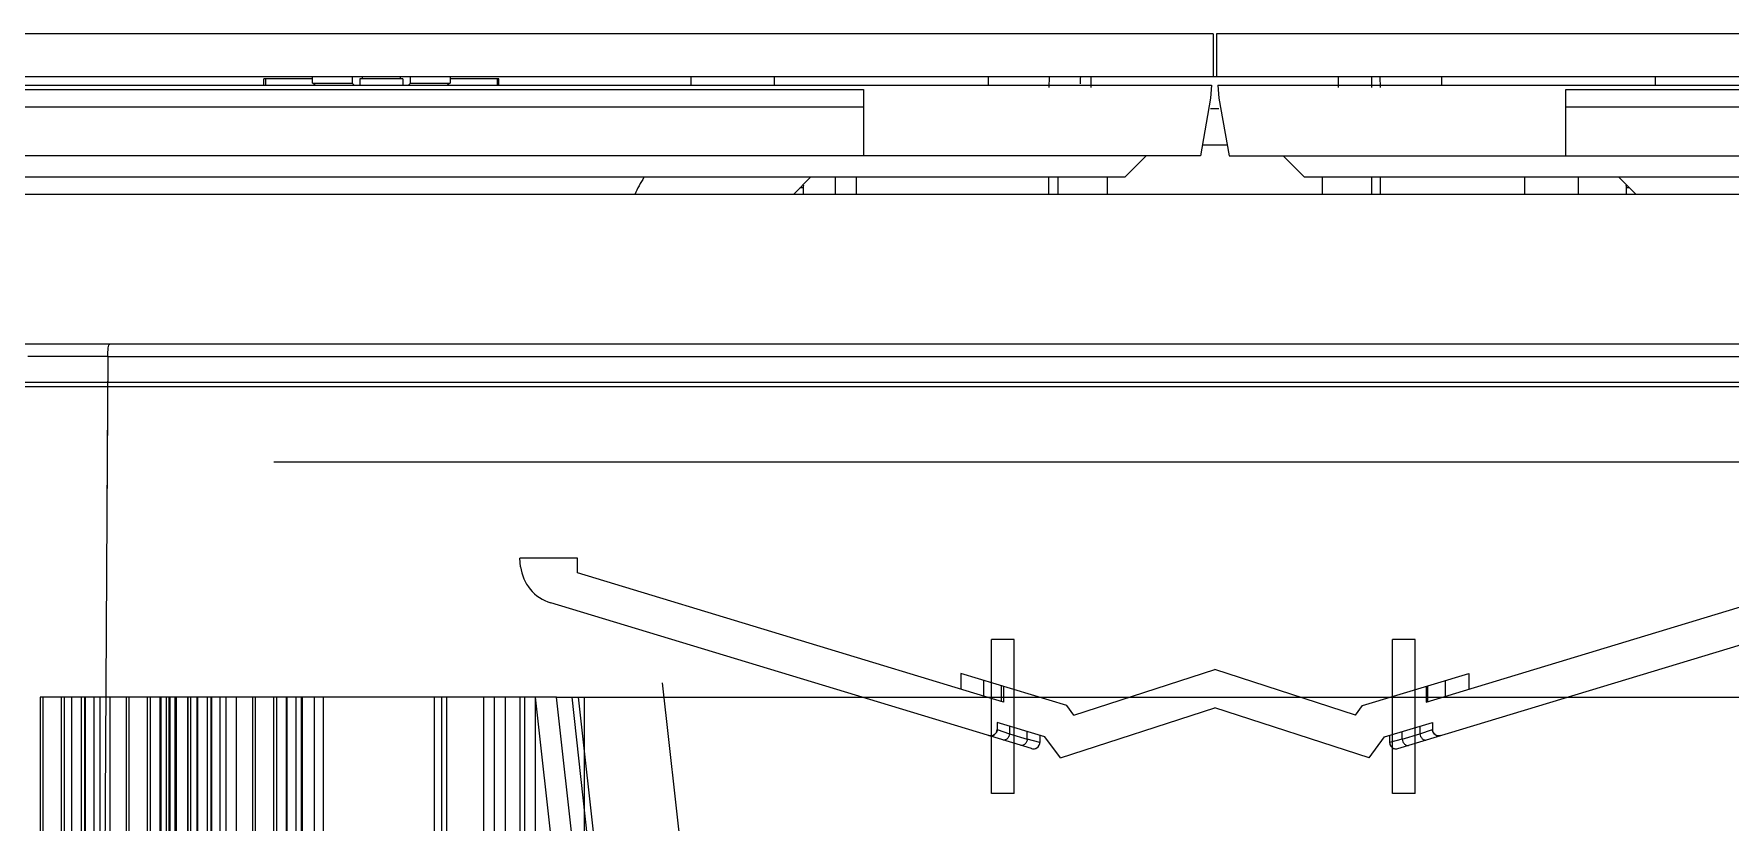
# Model space of a CAD drawing. Header units: millimetres. Extents: x -97344 to -49824, y -57049 to -40247.
# Drawn here: x -65094.9 to -65015.6, y -52814.7 to -52777.9 of the extents above; entities that cross this region are included whole.
import ezdxf

# ---------------------------------------------------------------- set-up
doc = ezdxf.new("R2010")
doc.units = ezdxf.units.MM
doc.header["$LTSCALE"] = 200
for name, color, linetype in [('02___PRT_ALL_AXES', 7, 'Continuous'), ('06___PRT_ALL_SURFS', 7, 'Continuous'), ('DIM', 3, 'Continuous'), ('LAY0001', 7, 'Continuous'), ('LAY0011', 7, 'Continuous')]:
    doc.layers.add(name, color=color, linetype=linetype)

# ---------------------------------------------------------------- blocks, each defined once
blk = doc.blocks.new('23-D1020-B_EXTRUSION-MAIN-BODY_BASESTAND-0_5m_Absen-PL__363', base_point=(418.75, -61.98))
at = {"color": 7, "linetype": 'Continuous'}
for p, q in [((892.007, 18.02), (441.246, 18.02)), ((892.007, 17.82), (441.246, 17.82))]:
    blk.add_line(p, q, dxfattribs=at)
blk = doc.blocks.new('Top1', base_point=(668.75, -75.52))
blk.add_blockref('23-D1020-B_EXTRUSION-MAIN-BODY_BASESTAND-0_5m_Absen-PL__363', (418.75, -61.98))
blk = doc.blocks.new('*U1521')
blk.add_blockref('Top1', (0, -50.114))
blk = doc.blocks.new('*U1522')
at = {"layer": 'DIM', "color": 0, "linetype": 'ByBlock', "lineweight": -2, "transparency": 16777216}
blk.add_blockref('*U1521', (4500, 0), dxfattribs=at)
blk = doc.blocks.new('2250')
at = {"color": 7, "linetype": 'Continuous'}
for p, q in [((-45337.856, -64404.84), (-45577.425, -64404.84)), ((-45337.856, -64404.84), (-45337.856, -64406.84)), ((-45337.706, -64404.84), (-45337.706, -64406.84)), ((-45098.137, -64404.84), (-45337.706, -64404.84)), ((-45337.856, -64406.84), (-45577.211, -64406.84)), ((-45379.973, -64407.148), (-45379.973, -64406.84)), ((-45378.118, -64406.84), (-45378.118, -64407.148)), ((-45377.63, -64406.94), (-45377.63, -64406.84)), ((-45375.872, -64406.84), (-45375.872, -64406.94)), ((-45375.383, -64407.148), (-45375.383, -64406.84)), ((-45373.529, -64406.84), (-45373.529, -64407.148)), ((-45345.529, -64407.34), (-45345.515, -64406.84)), ((-45343.563, -64407.34), (-45343.563, -64406.84)), ((-45098.35, -64406.84), (-45337.706, -64406.84)), ((-45331.998, -64407.34), (-45331.998, -64406.84)), ((-45330.445, -64406.84), (-45330.445, -64407.34)), ((-45330.033, -64407.34), (-45330.047, -64406.84)), ((-45577.168, -64407.24), (-45337.931, -64407.24)), ((-45438.201, -64407.443), (-45354.201, -64407.443)), ((-45382.251, -64407.24), (-45382.251, -64406.94)), ((-45379.973, -64406.94), (-45382.251, -64406.94)), ((-45382.166, -64406.94), (-45382.166, -64407.24)), ((-45379.973, -64407.148), (-45379.855, -64407.195)), ((-45379.973, -64407.148), (-45378.118, -64407.148)), ((-45379.855, -64407.24), (-45379.855, -64407.195)), ((-45378.02, -64407.24), (-45378.118, -64407.148)), ((-45377.751, -64406.94), (-45377.751, -64407.24)), ((-45375.751, -64406.94), (-45377.751, -64406.94)), ((-45375.751, -64406.94), (-45375.751, -64407.24)), ((-45375.383, -64407.148), (-45375.481, -64407.24)), ((-45375.383, -64407.148), (-45373.529, -64407.148)), ((-45373.647, -64407.195), (-45373.529, -64407.148)), ((-45373.647, -64407.24), (-45373.647, -64407.195)), ((-45371.251, -64406.94), (-45373.529, -64406.94)), ((-45371.336, -64406.94), (-45371.336, -64407.24)), ((-45371.251, -64407.24), (-45371.251, -64406.94)), ((-45354.201, -64407.443), (-45354.201, -64410.54)), ((-45337.931, -64407.24), (-45337.973, -64407.847)), ((-45337.631, -64407.24), (-45337.588, -64407.847)), ((-45337.631, -64407.24), (-45098.393, -64407.24)), ((-45321.361, -64410.54), (-45321.361, -64407.443)), ((-45321.361, -64407.443), (-45237.361, -64407.443)), ((-45438.201, -64408.24), (-45354.201, -64408.24)), ((-45337.973, -64407.847), (-45338.448, -64410.54)), ((-45337.588, -64407.847), (-45337.114, -64410.54)), ((-45321.361, -64408.24), (-45237.361, -64408.24)), ((-45338.448, -64410.54), (-45354.201, -64410.54)), ((-45337.202, -64410.04), (-45338.36, -64410.04)), ((-45337.114, -64410.54), (-45188.201, -64410.54)), ((-45334.581, -64410.54), (-45333.581, -64411.54)), ((-45341.981, -64411.54), (-45576.708, -64411.54)), ((-45356.681, -64411.54), (-45357.481, -64412.34)), ((-45355.531, -64411.54), (-45355.531, -64412.34)), ((-45354.531, -64412.34), (-45354.531, -64411.54)), ((-45345.531, -64412.34), (-45345.531, -64411.54)), ((-45345.116, -64411.54), (-45345.116, -64412.34)), ((-45342.812, -64411.54), (-45342.812, -64412.34)), ((-45098.853, -64411.54), (-45333.581, -64411.54)), ((-45332.75, -64412.34), (-45332.75, -64411.54)), ((-45330.445, -64411.54), (-45330.445, -64412.34)), ((-45330.031, -64412.34), (-45330.031, -64411.54)), ((-45323.281, -64412.34), (-45323.281, -64411.54)), ((-45320.781, -64411.54), (-45320.781, -64412.34)), ((-45318.081, -64412.34), (-45318.881, -64411.54)), ((-45099.048, -64412.34), (-45576.514, -64412.34)), ((-45357.031, -64412.04), (-45357.181, -64412.04)), ((-45357.031, -64412.04), (-45357.031, -64412.34)), ((-45318.531, -64412.34), (-45318.531, -64412.04)), ((-45318.381, -64412.04), (-45318.531, -64412.04)), ((-45202.36, -64419.34), (-45473.202, -64419.34)), ((-45390.883, -64419.919), (-45393.278, -64419.919)), ((-45389.569, -64419.919), (-45390.883, -64419.919)), ((-45389.543, -64419.919), (-45389.583, -64427.333)), ((-45389.543, -64419.919), (-45286.019, -64419.919)), ((-45389.583, -64427.333), (-45389.675, -64444.051)), ((-45348.226, -64440.34), (-45348.226, -64433.15)), ((-45347.156, -64433.15), (-45348.226, -64433.15)), ((-45347.156, -64440.34), (-45347.156, -64433.15)), ((-45329.476, -64440.34), (-45329.476, -64433.15)), ((-45328.406, -64433.15), (-45329.476, -64433.15)), ((-45328.406, -64440.34), (-45328.406, -64433.15)), ((-45347.156, -64440.34), (-45348.226, -64440.34)), ((-45328.406, -64440.34), (-45329.476, -64440.34))]:
    blk.add_line(p, q, dxfattribs=at)
blk.add_lwpolyline([(-45389.543, -64419.919), (-45389.567, -64424.492), (-45389.583, -64427.333)], dxfattribs=at)
for centre, start, end in [((-45356.531, -64412.04), 165.00286, 180), ((-45319.031, -64412.04), 0, 14.99714)]:
    blk.add_arc(centre, 0.5, start, end, dxfattribs=at)
for centre, major_axis, ratio, start_param, end_param in [((-45337.781, -64407.34), (0, 6.3), 1, 1.491348, 1.545), ((-45355.381, -64416.969), (0, 10.619), 0.996166, 1.034134, 1.119749)]:
    blk.add_ellipse(centre, major_axis=major_axis, ratio=ratio, start_param=start_param, end_param=end_param, dxfattribs=at)
blk.add_open_spline([(-45389.535, -64419.919), (-45389.535, -64419.781), (-45389.536, -64419.587), (-45389.497, -64419.415), (-45389.47, -64419.34), (-45389.451, -64419.34)], degree=3, knots=[0, 0, 0, 0, 0.693113, 0.907788, 1, 1, 1, 1], dxfattribs=at)
at = {"layer": '02___PRT_ALL_AXES', "color": 7, "linetype": 'Continuous'}
for p, q in [((-45362.281, -64406.84), (-45362.281, -64407.24)), ((-45358.381, -64406.84), (-45358.381, -64407.24)), ((-45348.381, -64406.84), (-45348.381, -64407.24)), ((-45327.181, -64406.84), (-45327.181, -64407.24)), ((-45317.181, -64406.84), (-45317.181, -64407.24))]:
    blk.add_line(p, q, dxfattribs=at)
at = {"layer": '06___PRT_ALL_SURFS', "color": 7, "linetype": 'Continuous'}
for p, q in [((-45354.201, -64410.54), (-45438.201, -64410.54)), ((-45340.981, -64410.54), (-45341.981, -64411.54)), ((-45381.773, -64424.84), (-45293.789, -64424.84))]:
    blk.add_line(p, q, dxfattribs=at)
at = {"layer": 'LAY0001', "color": 7, "linetype": 'Continuous'}
for p, q in [((-45370.237, -64429.743), (-45370.281, -64429.34)), ((-45367.581, -64429.34), (-45370.281, -64429.34)), ((-45367.581, -64430.038), (-45367.581, -64429.34)), ((-45347.659, -64436.072), (-45367.581, -64430.038)), ((-45327.903, -64436.072), (-45307.981, -64430.038)), ((-45346.346, -64438.246), (-45368.829, -64431.437)), ((-45329.216, -64438.246), (-45306.733, -64431.437)), ((-45344.362, -64436.685), (-45337.781, -64434.553)), ((-45331.199, -64436.685), (-45337.781, -64434.553)), ((-45359.597, -64471.137), (-45363.595, -64435.177)), ((-45349.659, -64434.735), (-45349.659, -64435.466)), ((-45344.694, -64436.238), (-45349.659, -64434.735)), ((-45348.575, -64435.794), (-45348.575, -64435.063)), ((-45347.747, -64436.045), (-45347.747, -64435.314)), ((-45347.659, -64435.34), (-45347.659, -64436.072)), ((-45330.868, -64436.238), (-45325.903, -64434.735)), ((-45327.903, -64435.34), (-45327.903, -64436.072)), ((-45327.815, -64436.045), (-45327.815, -64435.314)), ((-45326.986, -64435.794), (-45326.986, -64435.063)), ((-45325.903, -64434.735), (-45325.903, -64435.466)), ((-45392.709, -64435.84), (-45392.709, -64470.81)), ((-45391.579, -64435.84), (-45392.709, -64435.84)), ((-45392.579, -64435.84), (-45392.579, -64470.802)), ((-45392.569, -64470.802), (-45392.569, -64435.84)), ((-45391.718, -64435.84), (-45391.718, -64470.802)), ((-45391.579, -64435.84), (-45391.579, -64470.804)), ((-45368.553, -64435.84), (-45391.579, -64435.84)), ((-45391.223, -64470.8), (-45391.223, -64435.84)), ((-45390.789, -64435.84), (-45390.789, -64470.8)), ((-45390.612, -64470.8), (-45390.612, -64435.84)), ((-45390.575, -64470.8), (-45390.575, -64435.84)), ((-45390.184, -64470.799), (-45390.184, -64435.84)), ((-45389.9, -64470.8), (-45389.9, -64435.84)), ((-45389.427, -64470.801), (-45389.428, -64435.84)), ((-45388.673, -64435.84), (-45388.673, -64470.801)), ((-45388.533, -64470.802), (-45388.533, -64435.84)), ((-45387.682, -64470.801), (-45387.682, -64435.84)), ((-45387.543, -64470.801), (-45387.543, -64435.84)), ((-45387.086, -64470.801), (-45387.086, -64435.84)), ((-45387.048, -64470.8), (-45387.048, -64435.84)), ((-45386.809, -64435.84), (-45386.809, -64470.815)), ((-45386.679, -64435.84), (-45386.679, -64470.803)), ((-45386.669, -64470.803), (-45386.669, -64435.84)), ((-45386.627, -64470.801), (-45386.627, -64435.84)), ((-45386.4, -64435.84), (-45386.4, -64470.8)), ((-45386.332, -64470.801), (-45386.332, -64435.84)), ((-45385.818, -64435.84), (-45385.818, -64470.803)), ((-45385.797, -64435.84), (-45385.797, -64470.8)), ((-45385.679, -64435.84), (-45385.679, -64470.806)), ((-45385.375, -64435.84), (-45385.375, -64470.8)), ((-45385.323, -64470.8), (-45385.323, -64435.84)), ((-45384.889, -64435.84), (-45384.889, -64470.8)), ((-45384.712, -64470.8), (-45384.712, -64435.84)), ((-45384.675, -64470.8), (-45384.675, -64435.84)), ((-45384.284, -64470.8), (-45384.284, -64435.84)), ((-45384, -64470.8), (-45384, -64435.84)), ((-45383.527, -64470.801), (-45383.528, -64435.84)), ((-45382.773, -64435.84), (-45382.773, -64470.801)), ((-45382.633, -64470.802), (-45382.633, -64435.84)), ((-45381.782, -64470.801), (-45381.782, -64435.84)), ((-45381.643, -64470.801), (-45381.643, -64435.84)), ((-45381.186, -64470.801), (-45381.186, -64435.84)), ((-45381.148, -64470.8), (-45381.148, -64435.84)), ((-45380.727, -64470.801), (-45380.727, -64435.84)), ((-45380.5, -64435.84), (-45380.5, -64470.8)), ((-45380.432, -64470.801), (-45380.432, -64435.84)), ((-45379.897, -64435.84), (-45379.897, -64470.8)), ((-45379.475, -64435.84), (-45379.475, -64470.8)), ((-45374.27, -64470.8), (-45374.27, -64435.84)), ((-45373.928, -64470.8), (-45373.928, -64435.84)), ((-45373.688, -64470.8), (-45373.688, -64435.84)), ((-45371.967, -64435.84), (-45371.967, -64465.8)), ((-45371.467, -64435.84), (-45371.467, -64466.3)), ((-45370.967, -64435.84), (-45370.967, -64470.8)), ((-45370.267, -64435.84), (-45370.267, -64470.8)), ((-45370.053, -64435.84), (-45370.053, -64467.714)), ((-45369.559, -64435.84), (-45368.4, -64446.26)), ((-45369.553, -64435.84), (-45369.553, -64468.214)), ((-45367.394, -64446.26), (-45368.553, -64435.84)), ((-45368.553, -64435.84), (-45306.009, -64435.84)), ((-45367.848, -64435.84), (-45363.973, -64470.693)), ((-45367.546, -64435.84), (-45366.61, -64444.26)), ((-45367.267, -64435.84), (-45367.267, -64470.8)), ((-45345, -64438.679), (-45337.781, -64436.34)), ((-45344.362, -64436.685), (-45344.694, -64436.238)), ((-45330.562, -64438.679), (-45337.781, -64436.34)), ((-45331.199, -64436.685), (-45330.868, -64436.238)), ((-45347.959, -64437.026), (-45347.959, -64437.353)), ((-45345.724, -64437.702), (-45347.959, -64437.026)), ((-45347.959, -64437.353), (-45347.373, -64437.557)), ((-45347.373, -64437.203), (-45347.373, -64437.557)), ((-45347.373, -64437.557), (-45346.545, -64437.808)), ((-45346.545, -64437.808), (-45346.545, -64437.454)), ((-45345.959, -64437.631), (-45345.959, -64437.959)), ((-45345, -64438.679), (-45345.724, -64437.702)), ((-45330.562, -64438.679), (-45329.837, -64437.702)), ((-45329.837, -64437.702), (-45327.603, -64437.026)), ((-45329.603, -64437.631), (-45329.603, -64437.959)), ((-45329.017, -64437.808), (-45329.017, -64437.454)), ((-45329.017, -64437.808), (-45328.189, -64437.557)), ((-45328.189, -64437.203), (-45328.189, -64437.557)), ((-45328.189, -64437.557), (-45327.603, -64437.353)), ((-45327.603, -64437.026), (-45327.603, -64437.353)), ((-45345.959, -64437.959), (-45346.545, -64437.808)), ((-45329.017, -64437.808), (-45329.603, -64437.959))]:
    blk.add_line(p, q, dxfattribs=at)
for points in [[(-45347.959, -64437.353), (-45347.962, -64437.399), (-45347.973, -64437.444), (-45347.991, -64437.488), (-45348.015, -64437.527), (-45348.045, -64437.563), (-45348.08, -64437.594), (-45348.119, -64437.618), (-45348.162, -64437.637), (-45348.207, -64437.648), (-45348.253, -64437.653), (-45348.3, -64437.65), (-45348.346, -64437.64)], [(-45327.216, -64437.64), (-45327.261, -64437.65), (-45327.308, -64437.653), (-45327.355, -64437.648), (-45327.4, -64437.637), (-45327.442, -64437.618), (-45327.482, -64437.594), (-45327.517, -64437.563), (-45327.547, -64437.527), (-45327.571, -64437.487), (-45327.588, -64437.444), (-45327.599, -64437.399), (-45327.603, -64437.353)], [(-45346.346, -64438.246), (-45346.3, -64438.256), (-45346.253, -64438.258), (-45346.207, -64438.254), (-45346.162, -64438.242), (-45346.119, -64438.224), (-45346.08, -64438.199), (-45346.045, -64438.169), (-45346.015, -64438.133), (-45345.991, -64438.093), (-45345.973, -64438.05), (-45345.962, -64438.005), (-45345.959, -64437.959)], [(-45329.603, -64437.959), (-45329.599, -64438.005), (-45329.588, -64438.05), (-45329.571, -64438.093), (-45329.547, -64438.133), (-45329.517, -64438.169), (-45329.482, -64438.199), (-45329.442, -64438.224), (-45329.399, -64438.242), (-45329.354, -64438.254), (-45329.308, -64438.258), (-45329.261, -64438.256), (-45329.216, -64438.246)]]:
    blk.add_lwpolyline(points, dxfattribs=at)
for centre, radius, start, end in [((-45368.249, -64429.522), 2, 186.34395, 253.15063), ((-45348.259, -64437.353), 0.3, 253.15063, 0), ((-45327.303, -64437.353), 0.3, 180, 286.84937), ((-45346.259, -64437.959), 0.3, 253.15063, 0), ((-45329.303, -64437.959), 0.3, 180, 286.84937)]:
    blk.add_arc(centre, radius, start, end, dxfattribs=at)
for points, knots in [([(-45347.373, -64437.557), (-45347.379, -64437.597), (-45347.398, -64437.659), (-45347.44, -64437.733), (-45347.481, -64437.783), (-45347.529, -64437.821), (-45347.579, -64437.845), (-45347.628, -64437.852), (-45347.658, -64437.848), (-45347.672, -64437.844)], [0, 0, 0, 0, 0.266906, 0.410935, 0.552183, 0.683904, 0.802494, 0.906754, 1, 1, 1, 1]), ([(-45328.189, -64437.557), (-45328.182, -64437.597), (-45328.164, -64437.659), (-45328.121, -64437.733), (-45328.08, -64437.783), (-45328.033, -64437.821), (-45327.983, -64437.845), (-45327.934, -64437.852), (-45327.903, -64437.848), (-45327.889, -64437.844)], [0, 0, 0, 0, 0.266908, 0.410937, 0.552184, 0.683905, 0.802495, 0.906755, 1, 1, 1, 1]), ([(-45346.545, -64437.808), (-45346.551, -64437.85), (-45346.57, -64437.913), (-45346.615, -64437.988), (-45346.656, -64438.038), (-45346.704, -64438.074), (-45346.754, -64438.096), (-45346.801, -64438.103), (-45346.83, -64438.099), (-45346.844, -64438.095)], [0, 0, 0, 0, 0.275858, 0.42209, 0.563552, 0.693527, 0.809296, 0.910265, 1, 1, 1, 1]), ([(-45329.017, -64437.808), (-45329.011, -64437.85), (-45328.991, -64437.913), (-45328.947, -64437.988), (-45328.905, -64438.038), (-45328.857, -64438.074), (-45328.808, -64438.096), (-45328.761, -64438.103), (-45328.731, -64438.099), (-45328.718, -64438.095)], [0, 0, 0, 0, 0.27586, 0.422091, 0.563553, 0.693528, 0.809297, 0.910266, 1, 1, 1, 1])]:
    blk.add_open_spline(points, degree=3, knots=knots, dxfattribs=at)
at = {"layer": 'LAY0011', "color": 7, "linetype": 'Continuous'}
for p, q in [((-45098.35, -64406.84), (-45577.211, -64406.84)), ((-45337.588, -64408.34), (-45337.973, -64408.34))]:
    blk.add_line(p, q, dxfattribs=at)
blk = doc.blocks.new('*U1514')
at = {"layer": 'DIM', "color": 3}
blk.add_blockref('2250', (45347.11, 64440.647), dxfattribs=at)
blk = doc.blocks.new('*U1516')
at = {"layer": 'DIM', "color": 0, "linetype": 'ByBlock', "lineweight": -2, "transparency": 16777216}
blk.add_blockref('*U1514', (4500, 0), dxfattribs=at)

msp = doc.modelspace()

# ---------------------------------------------------------------- block references
at = {"layer": 'DIM', "color": 3}
for name, p in [('*U1522', (-69539.665, -52837.614)), ('*U1516', (-69548.994, -52813.697))]:
    msp.add_blockref(name, p, dxfattribs=at)

doc.saveas('drawing.dxf')
